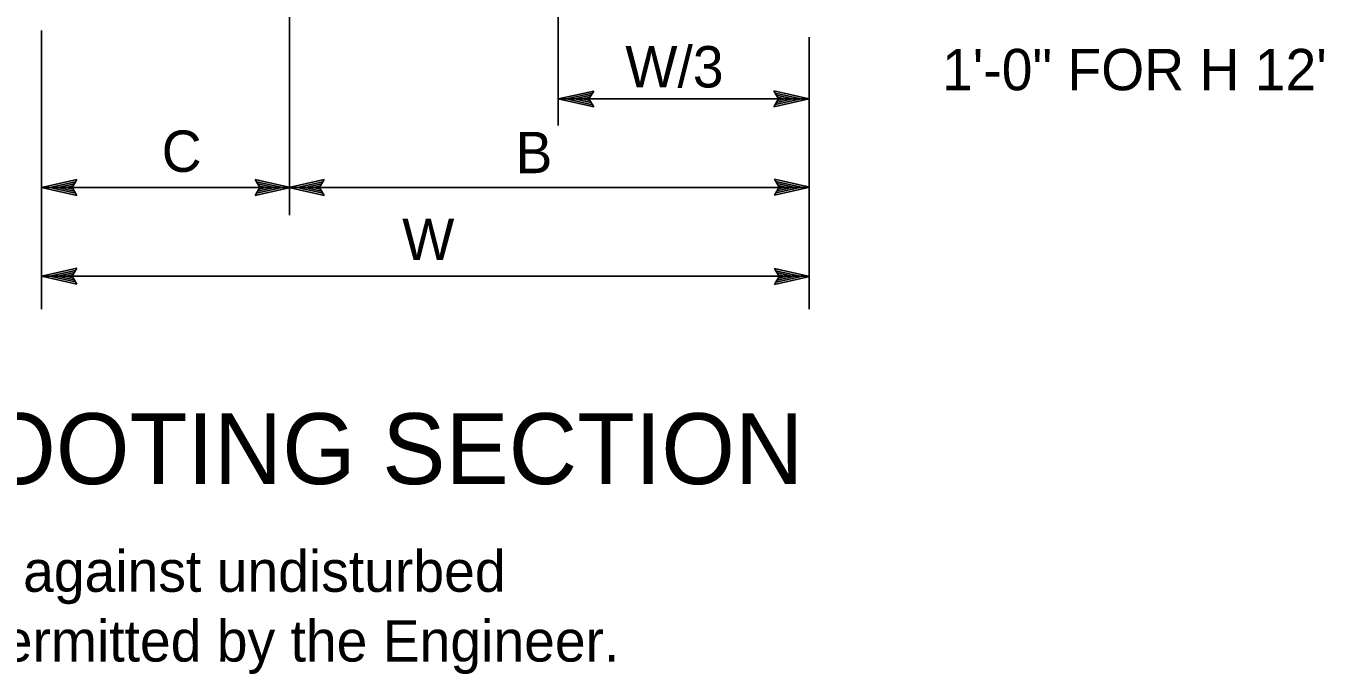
# Model space of a CAD drawing. Extents: x -894 to 866, y -472 to 714.
# Drawn here: x -559.6 to -339.8, y 180.7 to 290.5 of the extents above; entities that cross this region are included whole.
import ezdxf

# ---------------------------------------------------------------- set-up
doc = ezdxf.new("R2010")
doc.units = 0
doc.layers.add('str_Text-A', color=7, linetype='Continuous')

msp = doc.modelspace()

# ---------------------------------------------------------------- linework, layer by layer
at = {"layer": 'str_Text-A'}
for p, q in [((-469.43, 348.55), (-469.43, 286.17)), ((-514.93, 258.43), (-514.93, 301.78)), ((-556.93, 242.52), (-556.93, 289.67)), ((-426.93, 242.52), (-426.93, 288.56)), ((-469.43, 278.11), (-463.43, 279.44)), ((-463.43, 279.44), (-464.23, 278.11)), ((-463.43, 279.44), (-463.43, 279.44)), ((-432.13, 278.11), (-432.93, 279.45)), ((-432.93, 279.45), (-432.93, 279.45)), ((-432.93, 279.45), (-426.93, 278.11)), ((-469.43, 278.11), (-426.93, 278.11)), ((-463.43, 276.77), (-469.43, 278.11)), ((-469.43, 278.11), (-469.43, 278.11)), ((-463.65, 277.13), (-468.05, 278.11)), ((-468.04, 278.12), (-463.66, 279.08)), ((-466.67, 278.11), (-463.84, 278.74)), ((-463.88, 277.49), (-466.67, 278.11)), ((-465.29, 278.11), (-464.08, 278.38)), ((-464.06, 277.83), (-465.29, 278.11)), ((-464.23, 278.11), (-463.43, 276.77)), ((-426.93, 278.11), (-432.93, 276.78)), ((-432.93, 276.78), (-432.13, 278.11)), ((-432.71, 279.1), (-428.31, 278.11)), ((-428.32, 278.11), (-432.69, 277.14)), ((-429.69, 278.11), (-432.52, 277.49)), ((-432.48, 278.74), (-429.69, 278.11)), ((-432.3, 278.39), (-431.07, 278.12)), ((-431.07, 278.12), (-432.28, 277.85)), ((-426.93, 278.11), (-426.93, 278.11)), ((-463.43, 276.77), (-463.43, 276.77)), ((-432.93, 276.78), (-432.93, 276.78)), ((-556.93, 263.11), (-550.93, 264.44)), ((-555.54, 263.12), (-551.16, 264.08)), ((-550.93, 264.44), (-551.73, 263.11)), ((-550.93, 264.44), (-550.93, 264.44)), ((-519.97, 263.11), (-520.77, 264.45)), ((-520.77, 264.45), (-520.77, 264.45)), ((-520.77, 264.45), (-514.77, 263.11)), ((-520.55, 264.09), (-516.15, 263.11)), ((-515.05, 263.11), (-509.05, 264.44)), ((-513.66, 263.11), (-509.28, 264.08)), ((-509.05, 264.44), (-509.85, 263.11)), ((-509.05, 264.44), (-509.05, 264.44)), ((-432.04, 263.16), (-432.84, 264.5)), ((-432.84, 264.5), (-432.84, 264.5)), ((-432.84, 264.5), (-426.84, 263.16)), ((-432.62, 264.15), (-428.22, 263.16)), ((-432.39, 263.79), (-429.6, 263.16)), ((-550.93, 261.77), (-556.93, 263.11)), ((-556.93, 263.11), (-556.93, 263.11)), ((-556.93, 263.11), (-426.93, 263.11)), ((-551.15, 262.13), (-555.55, 263.11)), ((-554.17, 263.11), (-551.34, 263.74)), ((-551.38, 262.49), (-554.17, 263.11)), ((-552.78, 263.11), (-551.58, 263.38)), ((-551.56, 262.83), (-552.78, 263.11)), ((-551.73, 263.11), (-550.93, 261.77)), ((-550.93, 261.77), (-550.93, 261.77)), ((-514.77, 263.11), (-520.77, 261.78)), ((-520.77, 261.78), (-519.97, 263.11)), ((-520.77, 261.78), (-520.77, 261.78)), ((-516.16, 263.11), (-520.54, 262.14)), ((-517.53, 263.11), (-520.36, 262.49)), ((-520.32, 263.73), (-517.53, 263.11)), ((-520.14, 263.39), (-518.92, 263.11)), ((-518.92, 263.11), (-520.12, 262.85)), ((-509.05, 261.77), (-515.05, 263.11)), ((-515.05, 263.11), (-515.05, 263.11)), ((-514.77, 263.11), (-514.77, 263.11)), ((-509.26, 262.13), (-513.67, 263.11)), ((-512.29, 263.11), (-509.46, 263.73)), ((-509.5, 262.49), (-512.29, 263.11)), ((-510.9, 263.11), (-509.69, 263.37)), ((-509.67, 262.83), (-510.9, 263.11)), ((-509.85, 263.11), (-509.05, 261.77)), ((-509.05, 261.77), (-509.05, 261.77)), ((-426.84, 263.16), (-432.84, 261.83)), ((-432.84, 261.83), (-432.04, 263.16)), ((-432.84, 261.83), (-432.84, 261.83)), ((-428.23, 263.16), (-432.6, 262.19)), ((-429.6, 263.16), (-432.42, 262.54)), ((-432.21, 263.44), (-430.98, 263.17)), ((-430.98, 263.17), (-432.19, 262.9)), ((-426.84, 263.16), (-426.84, 263.16)), ((-556.93, 248.11), (-550.93, 249.44)), ((-555.54, 248.12), (-551.16, 249.08)), ((-554.17, 248.11), (-551.34, 248.74)), ((-552.78, 248.11), (-551.58, 248.38)), ((-550.93, 249.44), (-551.73, 248.11)), ((-550.93, 249.44), (-550.93, 249.44)), ((-432.04, 248.04), (-432.84, 249.38)), ((-432.84, 249.38), (-432.84, 249.38)), ((-432.84, 249.38), (-426.84, 248.04)), ((-432.62, 249.02), (-428.22, 248.04)), ((-432.39, 248.66), (-429.6, 248.04)), ((-550.93, 246.77), (-556.93, 248.11)), ((-556.93, 248.11), (-556.93, 248.11)), ((-556.93, 248.11), (-426.93, 248.11)), ((-551.15, 247.13), (-555.55, 248.11)), ((-551.38, 247.49), (-554.17, 248.11)), ((-551.56, 247.83), (-552.78, 248.11)), ((-551.73, 248.11), (-550.93, 246.77)), ((-550.93, 246.77), (-550.93, 246.77)), ((-426.84, 248.04), (-432.84, 246.71)), ((-432.84, 246.71), (-432.04, 248.04)), ((-432.84, 246.71), (-432.84, 246.71)), ((-428.23, 248.03), (-432.6, 247.06)), ((-429.6, 248.04), (-432.42, 247.41)), ((-432.21, 248.31), (-430.98, 248.04)), ((-430.98, 248.04), (-432.19, 247.77)), ((-426.84, 248.04), (-426.84, 248.04))]:
    msp.add_line(p, q, dxfattribs=at)
msp.add_lwpolyline([(-469.43, 291.57), (-469.43, 273.6)], dxfattribs=at)

# ---------------------------------------------------------------- texts
for s, height, p in [('W/3', 7, (-458.08, 280.05)), ('1\'-0" FOR H 12\'', 7, (-404.45, 279.57)), ('C', 7, (-536.58, 265.76)), ('B', 7, (-476.67, 265.53)), ('W', 7, (-495.86, 250.83)), ('SPREAD FOOTING SECTION', 12, (-647.24, 212.9)), ('Place concrete in toe against undisturbed', 7, (-650.07, 194.67)), ('material, except as permitted by the Engineer.', 7, (-650.03, 182.86))]:
    msp.add_text(s, height=height, dxfattribs=at).set_placement(p)

doc.saveas('drawing.dxf')
